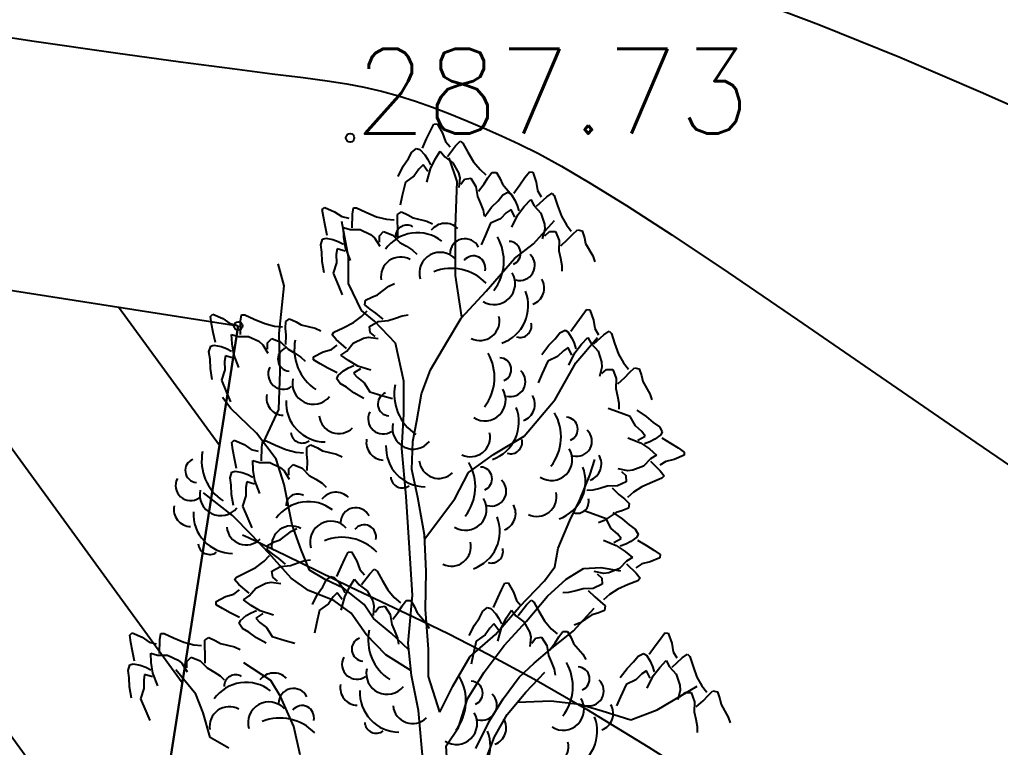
# Model space of a CAD drawing. Extents: x 524954 to 526204, y 9523489 to 9524010.
# Drawn here: x 525848.28 to 525859.84, y 9523761.67 to 9523770.25 of the extents above; entities that cross this region are included whole.
import ezdxf

# ---------------------------------------------------------------- set-up
doc = ezdxf.new("R2010")
doc.units = 0
doc.header["$PDMODE"] = 33
doc.header["$PDSIZE"] = 0.1
doc.linetypes.add('ACAD_ISO12W100', pattern=[21, 12, -3, 0, -3, 0, -3])
for name, color, linetype in [('Arbre', 34, 'ACAD_ISO12W100'), ('Bati', 6, 'Continuous'), ('Bati_H', 1, 'Continuous'), ('Cloture', 7, 'Continuous'), ('CN_01_00', 3, 'Continuous'), ('CN_02_00', 4, 'Continuous'), ('TopoAlt', 3, 'Continuous'), ('TOPOJIS', 7, 'Continuous')]:
    doc.layers.add(name, color=color, linetype=linetype)
doc.styles.add('Simplex 1.0', font='Simplex.shx', dxfattribs={"width": 0.99, "height": 1})

# ---------------------------------------------------------------- blocks, each defined once
blk = doc.blocks.new('TCPOINT M')
at = {"color": 0}
blk.add_point((0, 0), dxfattribs=at)
at = {"layer": 'TopoAlt', "style": 'Simplex 1.0', "width": 0.99}
blk.add_attdef('ALT', (0.15, 0.15), '', height=1, dxfattribs=at)
blk = doc.blocks.new('v088')
at = {"linetype": 'Continuous'}
for p, q in [((-0.024, 12.318), (0.016, 12.396)), ((0.016, 12.396), (0.055, 12.4)), ((0.055, 12.4), (0.118, 12.291)), ((-0.069, 12.224), (-0.024, 12.318)), ((0.118, 12.291), (0.152, 12.195)), ((-0.118, 12.113), (-0.069, 12.224)), ((0.152, 12.195), (0.207, 12.131)), ((0.175, 12.015), (0.272, 12.144)), ((0.272, 12.144), (0.324, 12.197)), ((0.324, 12.197), (0.356, 12.175)), ((0.356, 12.175), (0.415, 12.069)), ((-0.283, 11.991), (-0.243, 12.069)), ((-0.243, 12.069), (-0.188, 12.111)), ((-0.188, 12.111), (-0.15, 12.099)), ((-0.15, 12.099), (-0.092, 12.035)), ((-0.092, 12.035), (-0.054, 11.98)), ((0.032, 11.984), (0.092, 12.078)), ((0.092, 12.078), (0.144, 12.013)), ((0.415, 12.069), (0.484, 11.953)), ((-0.344, 11.901), (-0.283, 11.991)), ((-0.112, 11.918), (-0.162, 11.869)), ((-0.054, 11.839), (-0.112, 11.918)), ((-0.054, 11.98), (-0.022, 11.919)), ((-0.025, 11.872), (0.032, 11.984)), ((0.144, 12.013), (0.24, 11.942)), ((0.29, 11.722), (0.197, 12)), ((0.24, 11.942), (0.305, 11.825)), ((0.484, 11.953), (0.56, 11.862)), ((-0.403, 11.78), (-0.344, 11.901)), ((-0.217, 11.788), (-0.32, 11.714)), ((-0.162, 11.869), (-0.217, 11.788)), ((-0.066, 11.715), (-0.025, 11.872)), ((0.305, 11.825), (0.32, 11.765)), ((0.56, 11.862), (0.63, 11.801)), ((0.653, 11.766), (0.699, 11.829)), ((0.699, 11.829), (0.754, 11.828)), ((0.754, 11.828), (0.796, 11.754)), ((1.089, 11.768), (1.142, 11.837)), ((1.142, 11.837), (1.181, 11.833)), ((1.181, 11.833), (1.223, 11.714)), ((-0.32, 11.714), (-0.357, 11.558)), ((0.27, 11.193), (0.29, 11.722)), ((0.32, 11.765), (0.311, 11.65)), ((0.334, 11.69), (0.378, 11.749)), ((0.378, 11.749), (0.45, 11.762)), ((0.45, 11.762), (0.511, 11.664)), ((0.542, 11.608), (0.608, 11.694)), ((0.608, 11.694), (0.653, 11.766)), ((0.796, 11.754), (0.824, 11.689)), ((0.824, 11.689), (0.934, 11.561)), ((0.958, 11.583), (1.027, 11.683)), ((1.027, 11.683), (1.089, 11.768)), ((1.223, 11.714), (1.239, 11.614)), ((-0.357, 11.558), (-0.382, 11.444)), ((0.511, 11.664), (0.53, 11.547)), ((0.773, 11.494), (0.827, 11.564)), ((0.827, 11.564), (0.889, 11.595)), ((0.889, 11.595), (0.923, 11.575)), ((0.923, 11.575), (0.969, 11.502)), ((0.934, 11.561), (0.97, 11.497)), ((1.239, 11.614), (1.281, 11.541)), ((1.346, 11.541), (1.408, 11.583)), ((1.408, 11.583), (1.435, 11.556)), ((0.53, 11.547), (0.565, 11.463)), ((0.565, 11.463), (0.596, 11.383)), ((0.696, 11.418), (0.773, 11.494)), ((0.969, 11.502), (0.996, 11.441)), ((1.081, 11.429), (1.158, 11.51)), ((1.158, 11.51), (1.196, 11.437)), ((1.227, 11.433), (1.346, 11.541)), ((1.435, 11.556), (1.473, 11.441)), ((-1.299, 11.392), (-1.27, 11.417)), ((-1.285, 11.305), (-1.299, 11.392)), ((-1.27, 11.417), (-1.154, 11.366)), ((-1.154, 11.366), (-1.07, 11.309)), ((-0.947, 11.176), (-0.943, 11.337)), ((-0.943, 11.337), (-0.932, 11.411)), ((-0.932, 11.411), (-0.894, 11.412)), ((-0.894, 11.412), (-0.784, 11.361)), ((-0.784, 11.361), (-0.66, 11.307)), ((-0.413, 11.333), (-0.367, 11.365)), ((-0.413, 11.254), (-0.413, 11.333)), ((-0.367, 11.365), (-0.29, 11.329)), ((-0.29, 11.329), (-0.229, 11.292)), ((0.596, 11.383), (0.609, 11.315)), ((0.615, 11.31), (0.696, 11.418)), ((0.869, 11.352), (0.8, 11.283)), ((0.927, 11.391), (0.869, 11.352)), ((0.969, 11.302), (0.927, 11.391)), ((0.935, 11.183), (1.004, 11.329)), ((0.996, 11.441), (1.016, 11.375)), ((1.004, 11.329), (1.081, 11.429)), ((1.196, 11.437), (1.277, 11.348)), ((1.277, 11.348), (1.319, 11.221)), ((1.473, 11.441), (1.519, 11.314)), ((-1.266, 11.203), (-1.285, 11.305)), ((-1.07, 11.309), (-0.988, 11.29)), ((-0.991, 10.831), (-1.069, 11.252)), ((-0.66, 11.307), (-0.544, 11.278)), ((-0.544, 11.278), (-0.452, 11.27)), ((-0.408, 11.17), (-0.413, 11.254)), ((-0.229, 11.292), (-0.065, 11.254)), ((-0.065, 11.254), (0.001, 11.223)), ((0.685, 11.229), (0.619, 11.083)), ((0.8, 11.283), (0.685, 11.229)), ((1.188, 10.988), (1.437, 11.261)), ((1.319, 11.221), (1.323, 11.16)), ((1.519, 11.314), (1.577, 11.21)), ((-1.241, 11.084), (-1.266, 11.203)), ((-1.05, 11.179), (-0.971, 11.157)), ((-1.044, 11.067), (-1.05, 11.179)), ((-0.971, 11.157), (-0.851, 11.155)), ((-0.851, 11.155), (-0.73, 11.098)), ((-0.73, 11.098), (-0.682, 11.059)), ((-0.626, 11.08), (-0.576, 11.133)), ((-0.576, 11.133), (-0.468, 11.09)), ((-0.41, 11.061), (-0.408, 11.17)), ((0.269, 10.614), (0.27, 11.193)), ((1.323, 11.16), (1.292, 11.048)), ((1.323, 11.083), (1.377, 11.133)), ((1.377, 11.133), (1.45, 11.133)), ((1.45, 11.133), (1.492, 11.025)), ((1.577, 11.21), (1.635, 11.137)), ((1.592, 11.037), (1.65, 11.098)), ((1.65, 11.098), (1.708, 11.152)), ((1.708, 11.152), (1.762, 11.141)), ((1.762, 11.141), (1.789, 11.06)), ((-1.317, 10.975), (-1.297, 11.041)), ((-1.297, 11.041), (-1.259, 11.053)), ((-1.259, 11.053), (-1.174, 11.037)), ((-1.174, 11.037), (-1.111, 11.014)), ((-1.111, 11.014), (-1.05, 10.983)), ((-1.024, 10.943), (-1.044, 11.067)), ((-0.682, 11.059), (-0.622, 10.96)), ((-0.626, 11.006), (-0.626, 11.08)), ((-0.468, 11.09), (-0.384, 11.005)), ((-0.384, 11.005), (-0.307, 10.958)), ((0.619, 11.083), (0.573, 10.975)), ((0.968, 10.816), (1.188, 10.988)), ((1.492, 11.025), (1.489, 10.906)), ((1.512, 10.964), (1.592, 11.037)), ((1.789, 11.06), (1.804, 10.991)), ((1.804, 10.991), (1.889, 10.844)), ((-1.303, 10.889), (-1.317, 10.975)), ((-1.3, 10.78), (-1.303, 10.889)), ((-1.122, 10.929), (-1.134, 10.861)), ((-1.029, 10.899), (-1.122, 10.929)), ((-0.966, 10.792), (-1.024, 10.943)), ((-0.307, 10.958), (-0.234, 10.911)), ((-0.234, 10.911), (-0.184, 10.864)), ((1.489, 10.906), (1.508, 10.818)), ((-1.749, 10.491), (-1.817, 10.751)), ((-1.277, 10.647), (-1.3, 10.78)), ((-1.131, 10.763), (-1.171, 10.642)), ((-1.134, 10.861), (-1.131, 10.763)), ((-0.991, 10.52), (-0.991, 10.831)), ((0.634, 10.429), (0.968, 10.816)), ((1.508, 10.818), (1.523, 10.733)), ((1.889, 10.844), (1.912, 10.775)), ((-1.171, 10.642), (-1.109, 10.494)), ((1.523, 10.733), (1.523, 10.664)), ((-0.835, 10.2), (-0.991, 10.52)), ((-0.514, 10.488), (-0.448, 10.519)), ((0.345, 10.122), (0.269, 10.614)), ((-1.806, 9.931), (-1.749, 10.491)), ((-1.109, 10.494), (-1.063, 10.387)), ((-0.648, 10.385), (-0.514, 10.488)), ((0.336, 10.112), (0.634, 10.429)), ((-0.796, 10.268), (-0.791, 10.323)), ((-0.791, 10.323), (-0.715, 10.36)), ((-0.715, 10.36), (-0.648, 10.385)), ((-0.836, 10.131), (-0.771, 10.198)), ((-0.683, 10.078), (-0.835, 10.2)), ((-0.735, 10.218), (-0.796, 10.268)), ((-0.666, 10.169), (-0.735, 10.218)), ((1.762, 10.142), (1.816, 10.212)), ((1.816, 10.212), (1.854, 10.208)), ((1.854, 10.208), (1.896, 10.089)), ((-2.616, 10.132), (-2.587, 10.158)), ((-2.603, 10.046), (-2.616, 10.132)), ((-2.587, 10.158), (-2.471, 10.107)), ((-2.471, 10.107), (-2.388, 10.049)), ((-2.264, 9.917), (-2.261, 10.077)), ((-2.261, 10.077), (-2.249, 10.151)), ((-2.249, 10.151), (-2.211, 10.152)), ((-2.211, 10.152), (-2.101, 10.101)), ((-2.101, 10.101), (-1.977, 10.047)), ((-1.731, 9.995), (-1.73, 10.074)), ((-1.73, 10.074), (-1.685, 10.105)), ((-1.685, 10.105), (-1.608, 10.069)), ((-1.608, 10.069), (-1.547, 10.033)), ((-1.051, 9.998), (-0.931, 10.06)), ((-0.931, 10.06), (-0.836, 10.131)), ((-0.743, 10.015), (-0.642, 10.071)), ((-0.435, 9.816), (-0.683, 10.078)), ((-0.583, 10.098), (-0.666, 10.169)), ((-0.642, 10.071), (-0.523, 10.083)), ((-0.523, 10.083), (-0.438, 10.113)), ((-0.438, 10.113), (-0.356, 10.14)), ((-0.356, 10.14), (-0.287, 10.149)), ((0.168, 9.829), (0.336, 10.112)), ((1.631, 9.958), (1.7, 10.058)), ((1.7, 10.058), (1.762, 10.142)), ((1.896, 10.089), (1.912, 9.989)), ((-2.583, 9.943), (-2.603, 10.046)), ((-2.558, 9.824), (-2.583, 9.943)), ((-2.388, 10.049), (-2.306, 10.03)), ((-1.977, 10.047), (-1.862, 10.018)), ((-1.862, 10.018), (-1.769, 10.01)), ((-1.725, 9.911), (-1.731, 9.995)), ((-1.547, 10.033), (-1.382, 9.994)), ((-1.382, 9.994), (-1.316, 9.963)), ((-1.184, 9.915), (-1.161, 9.945)), ((-1.161, 9.945), (-1.051, 9.998)), ((-0.734, 9.943), (-0.743, 10.015)), ((-0.677, 9.896), (-0.734, 9.943)), ((1.5, 9.939), (1.562, 9.969)), ((1.562, 9.969), (1.596, 9.95)), ((1.596, 9.95), (1.643, 9.877)), ((1.912, 9.989), (1.954, 9.915)), ((2.019, 9.915), (2.081, 9.958)), ((2.081, 9.958), (2.108, 9.931)), ((-2.368, 9.919), (-2.288, 9.897)), ((-2.362, 9.808), (-2.368, 9.919)), ((-2.288, 9.897), (-2.168, 9.895)), ((-2.168, 9.895), (-2.047, 9.839)), ((-2.047, 9.839), (-2, 9.799)), ((-1.943, 9.82), (-1.893, 9.873)), ((-1.893, 9.873), (-1.786, 9.83)), ((-1.797, 9.483), (-1.806, 9.931)), ((-1.786, 9.83), (-1.702, 9.745)), ((-1.728, 9.802), (-1.725, 9.911)), ((-1.134, 9.859), (-1.184, 9.915)), ((-1.012, 9.755), (-1.134, 9.859)), ((-0.934, 9.816), (-0.814, 9.874)), ((-0.814, 9.874), (-0.753, 9.886)), ((-0.753, 9.886), (-0.639, 9.87)), ((-0.025, 9.501), (0.168, 9.829)), ((1.369, 9.792), (1.446, 9.869)), ((1.446, 9.869), (1.5, 9.939)), ((1.643, 9.877), (1.669, 9.815)), ((1.69, 9.587), (1.945, 9.885)), ((1.754, 9.804), (1.831, 9.885)), ((1.831, 9.885), (1.869, 9.812)), ((1.9, 9.808), (2.019, 9.915)), ((2.108, 9.931), (2.146, 9.815)), ((-2.634, 9.715), (-2.614, 9.781)), ((-2.621, 9.629), (-2.634, 9.715)), ((-2.614, 9.781), (-2.576, 9.793)), ((-2.576, 9.793), (-2.492, 9.777)), ((-2.492, 9.777), (-2.428, 9.754)), ((-2.428, 9.754), (-2.368, 9.723)), ((-2.342, 9.683), (-2.362, 9.808)), ((-2, 9.799), (-1.94, 9.7)), ((-1.944, 9.746), (-1.943, 9.82)), ((-1.702, 9.745), (-1.624, 9.699)), ((-1.402, 9.657), (-1.289, 9.715)), ((-1.289, 9.715), (-1.192, 9.743)), ((-1.192, 9.743), (-1.125, 9.794)), ((-1.079, 9.676), (-1.011, 9.724)), ((-1.011, 9.724), (-0.934, 9.816)), ((-0.339, 9.37), (-0.435, 9.816)), ((1.289, 9.685), (1.369, 9.792)), ((1.542, 9.727), (1.473, 9.658)), ((1.6, 9.765), (1.542, 9.727)), ((1.643, 9.677), (1.6, 9.765)), ((1.669, 9.815), (1.689, 9.75)), ((1.677, 9.704), (1.754, 9.804)), ((1.869, 9.812), (1.95, 9.723)), ((1.95, 9.723), (1.993, 9.596)), ((2.146, 9.815), (2.193, 9.689)), ((-2.617, 9.52), (-2.621, 9.629)), ((-2.439, 9.669), (-2.451, 9.601)), ((-2.451, 9.601), (-2.448, 9.503)), ((-2.346, 9.639), (-2.439, 9.669)), ((-2.283, 9.532), (-2.342, 9.683)), ((-1.624, 9.699), (-1.552, 9.652)), ((-1.552, 9.652), (-1.502, 9.604)), ((-1.401, 9.619), (-1.402, 9.657)), ((-1.325, 9.574), (-1.401, 9.619)), ((-0.989, 9.611), (-1.079, 9.676)), ((-0.88, 9.547), (-0.989, 9.611)), ((1.358, 9.604), (1.292, 9.458)), ((1.473, 9.658), (1.358, 9.604)), ((1.608, 9.558), (1.677, 9.704)), ((1.993, 9.596), (1.996, 9.535)), ((2.193, 9.689), (2.25, 9.585)), ((-2.595, 9.387), (-2.617, 9.52)), ((-2.448, 9.503), (-2.488, 9.382)), ((-1.812, 9.035), (-1.797, 9.483)), ((-1.233, 9.524), (-1.325, 9.574)), ((-1.125, 9.469), (-1.233, 9.524)), ((-1.113, 9.435), (-1.047, 9.49)), ((-1.047, 9.49), (-0.989, 9.525)), ((-0.989, 9.525), (-0.927, 9.553)), ((-0.848, 9.516), (-0.931, 9.463)), ((-0.726, 9.498), (-0.88, 9.547)), ((-0.131, 9.219), (-0.025, 9.501)), ((1.444, 9.153), (1.69, 9.587)), ((1.996, 9.535), (1.966, 9.423)), ((1.996, 9.458), (2.05, 9.508)), ((2.05, 9.508), (2.123, 9.508)), ((2.123, 9.508), (2.166, 9.4)), ((2.25, 9.585), (2.308, 9.512)), ((2.323, 9.473), (2.381, 9.527)), ((2.381, 9.527), (2.435, 9.515)), ((2.435, 9.515), (2.462, 9.435)), ((-2.488, 9.382), (-2.427, 9.234)), ((-1.128, 9.398), (-1.113, 9.435)), ((-1.089, 9.341), (-1.128, 9.398)), ((-0.931, 9.463), (-0.885, 9.411)), ((-0.885, 9.411), (-0.807, 9.351)), ((-0.337, 8.979), (-0.339, 9.37)), ((1.292, 9.458), (1.246, 9.35)), ((2.166, 9.4), (2.162, 9.281)), ((2.185, 9.338), (2.266, 9.412)), ((2.266, 9.412), (2.323, 9.473)), ((2.462, 9.435), (2.477, 9.365)), ((2.477, 9.365), (2.562, 9.219)), ((-1.014, 9.297), (-1.089, 9.341)), ((-0.927, 9.231), (-1.014, 9.297)), ((-0.807, 9.351), (-0.739, 9.244)), ((2.162, 9.281), (2.181, 9.192)), ((-2.378, 9.048), (-2.474, 9.177)), ((-2.427, 9.234), (-2.38, 9.127)), ((-0.81, 9.165), (-0.927, 9.231)), ((-0.739, 9.244), (-0.586, 9.198)), ((-0.586, 9.198), (-0.473, 9.166)), ((-0.186, 8.901), (-0.131, 9.219)), ((1.08, 8.722), (1.444, 9.153)), ((2.181, 9.192), (2.196, 9.108)), ((2.562, 9.219), (2.585, 9.15)), ((-2.074, 8.756), (-2.378, 9.048)), ((-1.992, 8.647), (-1.812, 9.035)), ((2.18, 9.009), (2.07, 9.048)), ((2.196, 9.108), (2.196, 9.038)), ((2.406, 9.027), (2.519, 8.953)), ((-0.36, 8.574), (-0.337, 8.979)), ((-0.231, 8.658), (-0.186, 8.901)), ((2.33, 8.953), (2.18, 9.009)), ((2.391, 8.841), (2.33, 8.953)), ((2.519, 8.953), (2.601, 8.881)), ((2.465, 8.776), (2.391, 8.841)), ((2.601, 8.881), (2.673, 8.832)), ((2.673, 8.832), (2.708, 8.773)), ((-2.366, 8.647), (-2.337, 8.672)), ((-2.337, 8.672), (-2.221, 8.621)), ((-1.843, 8.45), (-2.074, 8.756)), ((0.718, 8.503), (1.08, 8.722)), ((2.3, 8.701), (2.45, 8.641)), ((2.421, 8.673), (2.507, 8.721)), ((2.507, 8.721), (2.465, 8.776)), ((2.621, 8.686), (2.561, 8.655)), ((2.691, 8.737), (2.621, 8.686)), ((2.708, 8.773), (2.691, 8.737)), ((2.701, 8.703), (2.805, 8.64)), ((-2.353, 8.56), (-2.366, 8.647)), ((-2.333, 8.457), (-2.353, 8.56)), ((-2.221, 8.621), (-2.138, 8.563)), ((-2.138, 8.563), (-2.056, 8.544)), ((-2.014, 8.431), (-2.011, 8.592)), ((-2.011, 8.592), (-1.999, 8.665)), ((-1.999, 8.665), (-1.961, 8.666)), ((-1.961, 8.666), (-1.851, 8.615)), ((-1.851, 8.615), (-1.727, 8.562)), ((-1.727, 8.562), (-1.612, 8.532)), ((-1.481, 8.509), (-1.48, 8.588)), ((-1.48, 8.588), (-1.435, 8.619)), ((-1.435, 8.619), (-1.357, 8.583)), ((-1.357, 8.583), (-1.297, 8.547)), ((-0.311, 8.009), (-0.36, 8.574)), ((-0.243, 8.328), (-0.231, 8.658)), ((2.45, 8.641), (2.555, 8.57)), ((2.561, 8.655), (2.497, 8.632)), ((2.555, 8.57), (2.64, 8.498)), ((2.805, 8.64), (2.893, 8.584)), ((2.893, 8.584), (2.966, 8.534)), ((-2.308, 8.338), (-2.333, 8.457)), ((-1.75, 8.153), (-1.843, 8.45)), ((-1.612, 8.532), (-1.519, 8.524)), ((-1.475, 8.425), (-1.481, 8.509)), ((-1.297, 8.547), (-1.132, 8.508)), ((-1.132, 8.508), (-1.066, 8.477)), ((0.424, 8.292), (0.718, 8.503)), ((1.855, 8.26), (1.913, 8.447)), ((2.57, 8.455), (2.487, 8.369)), ((2.64, 8.498), (2.57, 8.455)), ((2.848, 8.446), (2.749, 8.424)), ((2.964, 8.496), (2.848, 8.446)), ((2.966, 8.534), (2.964, 8.496)), ((-2.118, 8.433), (-2.038, 8.411)), ((-2.112, 8.322), (-2.118, 8.433)), ((-2.092, 8.197), (-2.112, 8.322)), ((-2.038, 8.411), (-1.918, 8.409)), ((-1.918, 8.409), (-1.797, 8.353)), ((-1.797, 8.353), (-1.75, 8.313)), ((-1.694, 8.261), (-1.693, 8.334)), ((-1.693, 8.334), (-1.643, 8.387)), ((-1.643, 8.387), (-1.536, 8.344)), ((-1.536, 8.344), (-1.452, 8.259)), ((-1.478, 8.316), (-1.475, 8.425)), ((-0.174, 8), (-0.243, 8.328)), ((2.301, 8.311), (2.188, 8.335)), ((2.487, 8.369), (2.362, 8.319)), ((2.568, 8.425), (2.683, 8.312)), ((2.749, 8.424), (2.679, 8.378)), ((-2.384, 8.23), (-2.364, 8.296)), ((-2.371, 8.143), (-2.384, 8.23)), ((-2.364, 8.296), (-2.326, 8.308)), ((-2.326, 8.308), (-2.242, 8.291)), ((-2.242, 8.291), (-2.178, 8.268)), ((-2.178, 8.268), (-2.118, 8.237)), ((-1.75, 8.313), (-1.69, 8.215)), ((-1.452, 8.259), (-1.374, 8.213)), ((-1.374, 8.213), (-1.302, 8.166)), ((0.262, 7.984), (0.424, 8.292)), ((1.736, 7.971), (1.855, 8.26)), ((2.225, 8.306), (2.278, 8.256)), ((2.278, 8.256), (2.282, 8.183)), ((2.362, 8.319), (2.301, 8.311)), ((2.704, 8.225), (2.591, 8.179)), ((2.683, 8.312), (2.729, 8.254)), ((2.729, 8.254), (2.704, 8.225)), ((-2.367, 8.034), (-2.371, 8.143)), ((-2.189, 8.184), (-2.201, 8.115)), ((-2.201, 8.115), (-2.198, 8.017)), ((-2.096, 8.154), (-2.189, 8.184)), ((-2.033, 8.047), (-2.092, 8.197)), ((-1.653, 7.676), (-1.75, 8.153)), ((-1.302, 8.166), (-1.252, 8.118)), ((1.971, 8.105), (1.888, 8.085)), ((2.058, 8.13), (1.971, 8.105)), ((2.178, 8.134), (2.058, 8.13)), ((2.117, 8.111), (2.195, 8.035)), ((2.282, 8.183), (2.178, 8.134)), ((2.467, 8.125), (2.367, 8.061)), ((2.591, 8.179), (2.467, 8.125)), ((-2.358, 7.786), (-2.7, 8.052)), ((-2.345, 7.902), (-2.367, 8.034)), ((-2.198, 8.017), (-2.238, 7.897)), ((-0.274, 7.463), (-0.311, 8.009)), ((-0.096, 7.56), (-0.174, 8)), ((-0.093, 7.509), (0.262, 7.984)), ((1.888, 8.085), (1.819, 8.08)), ((2.195, 8.035), (2.261, 7.981)), ((2.261, 7.981), (2.318, 7.927)), ((2.367, 8.061), (2.298, 7.999)), ((-2.238, 7.897), (-2.177, 7.749)), ((1.617, 7.726), (1.736, 7.971)), ((2.31, 7.872), (2.231, 7.841)), ((2.318, 7.927), (2.31, 7.872)), ((-2.129, 7.554), (-2.358, 7.786)), ((-2.177, 7.749), (-2.13, 7.641)), ((1.896, 7.802), (1.786, 7.841)), ((2.046, 7.746), (1.896, 7.802)), ((2.163, 7.821), (2.022, 7.727)), ((2.107, 7.634), (2.046, 7.746)), ((2.123, 7.82), (2.235, 7.746)), ((2.231, 7.841), (2.163, 7.821)), ((2.235, 7.746), (2.317, 7.675)), ((-1.663, 7.603), (-1.598, 7.634)), ((-1.547, 7.38), (-1.653, 7.676)), ((1.481, 7.4), (1.617, 7.726)), ((2.022, 7.727), (1.955, 7.7)), ((2.181, 7.57), (2.107, 7.634)), ((2.317, 7.675), (2.389, 7.625)), ((-1.932, 7.347), (-2.129, 7.554)), ((-1.797, 7.5), (-1.663, 7.603)), ((-0.075, 7.131), (-0.096, 7.56)), ((2.137, 7.467), (2.223, 7.514)), ((2.223, 7.514), (2.181, 7.57)), ((2.407, 7.53), (2.337, 7.479)), ((2.389, 7.625), (2.424, 7.566)), ((2.424, 7.566), (2.407, 7.53)), ((-1.945, 7.383), (-1.94, 7.438)), ((-1.94, 7.438), (-1.864, 7.475)), ((-1.864, 7.475), (-1.797, 7.5)), ((-0.237, 6.848), (-0.274, 7.463)), ((1.442, 7.181), (1.481, 7.4)), ((2.016, 7.494), (2.166, 7.434)), ((2.166, 7.434), (2.271, 7.363)), ((2.277, 7.448), (2.213, 7.425)), ((2.337, 7.479), (2.277, 7.448)), ((2.417, 7.496), (2.521, 7.433)), ((2.521, 7.433), (2.609, 7.377)), ((-1.985, 7.246), (-1.92, 7.313)), ((-1.884, 7.333), (-1.945, 7.383)), ((-1.665, 7.048), (-1.932, 7.347)), ((-1.815, 7.284), (-1.884, 7.333)), ((-1.732, 7.213), (-1.815, 7.284)), ((-1.449, 7.14), (-1.547, 7.38)), ((-1.034, 7.275), (-0.994, 7.353)), ((-0.994, 7.353), (-0.955, 7.356)), ((-0.955, 7.356), (-0.891, 7.247)), ((2.271, 7.363), (2.357, 7.292)), ((2.357, 7.292), (2.286, 7.249)), ((2.68, 7.289), (2.564, 7.239)), ((2.609, 7.377), (2.682, 7.328)), ((2.682, 7.328), (2.68, 7.289)), ((-2.2, 7.113), (-2.081, 7.175)), ((-2.081, 7.175), (-1.985, 7.246)), ((-1.892, 7.13), (-1.791, 7.186)), ((-1.791, 7.186), (-1.672, 7.198)), ((-1.672, 7.198), (-1.587, 7.228)), ((-1.587, 7.228), (-1.505, 7.255)), ((-1.505, 7.255), (-1.436, 7.264)), ((-1.128, 7.069), (-1.078, 7.18)), ((-1.078, 7.18), (-1.034, 7.275)), ((-0.891, 7.247), (-0.858, 7.151)), ((1.321, 7.017), (1.442, 7.181)), ((1.778, 7.163), (1.983, 7.174)), ((1.983, 7.174), (2.214, 7.135)), ((2.286, 7.249), (2.203, 7.162)), ((2.284, 7.218), (2.399, 7.105)), ((2.465, 7.218), (2.395, 7.171)), ((2.564, 7.239), (2.465, 7.218)), ((-2.333, 7.03), (-2.31, 7.06)), ((-2.31, 7.06), (-2.2, 7.113)), ((-1.883, 7.058), (-1.892, 7.13)), ((-1.826, 7.011), (-1.883, 7.058)), ((-1.266, 7.031), (-1.449, 7.14)), ((-1.253, 7.025), (-1.198, 7.067)), ((-1.198, 7.067), (-1.16, 7.055)), ((-1.16, 7.055), (-1.101, 6.992)), ((-0.858, 7.151), (-0.802, 7.088)), ((-0.835, 6.972), (-0.738, 7.1)), ((-0.738, 7.1), (-0.686, 7.153)), ((-0.686, 7.153), (-0.654, 7.131)), ((-0.654, 7.131), (-0.595, 7.025)), ((-0.084, 6.677), (-0.075, 7.131)), ((1.575, 7.035), (1.778, 7.163)), ((2.018, 7.104), (1.904, 7.128)), ((1.941, 7.1), (1.994, 7.049)), ((2.079, 7.112), (2.018, 7.104)), ((2.203, 7.162), (2.079, 7.112)), ((2.399, 7.105), (2.445, 7.047)), ((-2.283, 6.974), (-2.333, 7.03)), ((-2.161, 6.87), (-2.283, 6.974)), ((-2.083, 6.931), (-1.963, 6.989)), ((-1.963, 6.989), (-1.902, 7.001)), ((-1.902, 7.001), (-1.788, 6.985)), ((-1.463, 6.903), (-1.665, 7.048)), ((-1.354, 6.857), (-1.293, 6.947)), ((-1.293, 6.947), (-1.253, 7.025)), ((-1.047, 6.93), (-1.266, 7.031)), ((-1.101, 6.992), (-1.063, 6.936)), ((-1.063, 6.936), (-1.032, 6.875)), ((-1.035, 6.828), (-0.978, 6.941)), ((-0.978, 6.941), (-0.918, 7.034)), ((-0.918, 7.034), (-0.866, 6.97)), ((-0.866, 6.97), (-0.77, 6.898)), ((-0.595, 7.025), (-0.526, 6.909)), ((0.813, 6.909), (0.853, 6.987)), ((0.853, 6.987), (0.891, 6.991)), ((0.891, 6.991), (0.955, 6.881)), ((1.023, 6.706), (1.321, 7.017)), ((1.356, 6.837), (1.575, 7.035)), ((1.999, 6.976), (1.894, 6.927)), ((1.994, 7.049), (1.999, 6.976)), ((2.307, 6.972), (2.184, 6.918)), ((2.42, 7.018), (2.307, 6.972)), ((2.445, 7.047), (2.42, 7.018)), ((-2.551, 6.772), (-2.439, 6.83)), ((-2.439, 6.83), (-2.342, 6.858)), ((-2.342, 6.858), (-2.275, 6.909)), ((-2.228, 6.791), (-2.161, 6.839)), ((-2.161, 6.839), (-2.083, 6.931)), ((-1.162, 6.785), (-1.463, 6.903)), ((-1.413, 6.737), (-1.354, 6.857)), ((-1.172, 6.826), (-1.227, 6.745)), ((-1.122, 6.874), (-1.172, 6.826)), ((-1.064, 6.795), (-1.122, 6.874)), ((-1.076, 6.671), (-1.035, 6.828)), ((-0.806, 6.736), (-1.047, 6.93)), ((-0.77, 6.898), (-0.705, 6.781)), ((-0.526, 6.909), (-0.45, 6.818)), ((-0.287, 6.281), (-0.237, 6.848)), ((0.768, 6.815), (0.813, 6.909)), ((0.955, 6.881), (0.989, 6.786)), ((1.107, 6.54), (1.356, 6.837)), ((1.604, 6.878), (1.535, 6.874)), ((1.688, 6.899), (1.604, 6.878)), ((1.775, 6.923), (1.688, 6.899)), ((1.894, 6.927), (1.775, 6.923)), ((1.834, 6.904), (1.912, 6.828)), ((1.912, 6.828), (1.977, 6.774)), ((2.084, 6.854), (2.014, 6.792)), ((2.184, 6.918), (2.084, 6.854)), ((-2.55, 6.734), (-2.551, 6.772)), ((-2.475, 6.689), (-2.55, 6.734)), ((-2.138, 6.726), (-2.228, 6.791)), ((-2.029, 6.662), (-2.138, 6.726)), ((-1.227, 6.745), (-1.33, 6.67)), ((-0.96, 6.634), (-1.162, 6.785)), ((-0.697, 6.571), (-0.806, 6.736)), ((-0.705, 6.781), (-0.69, 6.721)), ((-0.69, 6.721), (-0.699, 6.606)), ((-0.675, 6.646), (-0.632, 6.705)), ((-0.632, 6.705), (-0.56, 6.719)), ((-0.56, 6.719), (-0.498, 6.621)), ((-0.45, 6.818), (-0.379, 6.757)), ((-0.402, 6.651), (-0.357, 6.722)), ((-0.357, 6.722), (-0.31, 6.785)), ((-0.31, 6.785), (-0.255, 6.784)), ((-0.255, 6.784), (-0.214, 6.71)), ((-0.214, 6.71), (-0.186, 6.645)), ((0.719, 6.703), (0.768, 6.815)), ((0.743, 6.383), (1.023, 6.706)), ((0.989, 6.786), (1.044, 6.722)), ((1.011, 6.606), (1.108, 6.734)), ((1.108, 6.734), (1.161, 6.787)), ((1.161, 6.787), (1.192, 6.766)), ((1.192, 6.766), (1.252, 6.66)), ((1.977, 6.774), (2.034, 6.72)), ((2.034, 6.72), (2.026, 6.666)), ((-2.383, 6.639), (-2.475, 6.689)), ((-2.274, 6.584), (-2.383, 6.639)), ((-2.262, 6.55), (-2.196, 6.606)), ((-2.196, 6.606), (-2.138, 6.64)), ((-2.138, 6.64), (-2.076, 6.668)), ((-1.998, 6.632), (-2.08, 6.578)), ((-1.875, 6.613), (-2.029, 6.662)), ((-1.33, 6.67), (-1.367, 6.514)), ((-0.78, 6.382), (-0.96, 6.634)), ((-0.498, 6.621), (-0.48, 6.503)), ((-0.468, 6.564), (-0.402, 6.651)), ((-0.186, 6.645), (-0.075, 6.517)), ((-0.049, 6.211), (-0.084, 6.677)), ((0.554, 6.582), (0.594, 6.66)), ((0.594, 6.66), (0.649, 6.702)), ((0.649, 6.702), (0.686, 6.689)), ((0.686, 6.689), (0.745, 6.626)), ((0.745, 6.626), (0.783, 6.571)), ((0.868, 6.575), (0.929, 6.669)), ((0.929, 6.669), (0.98, 6.604)), ((0.98, 6.604), (1.076, 6.532)), ((1.252, 6.66), (1.321, 6.544)), ((1.663, 6.427), (1.906, 6.693)), ((1.879, 6.614), (1.738, 6.52)), ((1.947, 6.634), (1.879, 6.614)), ((2.026, 6.666), (1.947, 6.634)), ((-2.277, 6.513), (-2.262, 6.55)), ((-2.238, 6.456), (-2.277, 6.513)), ((-2.08, 6.578), (-2.034, 6.526)), ((-2.034, 6.526), (-1.957, 6.466)), ((-1.367, 6.514), (-1.392, 6.4)), ((-0.488, 6.401), (-0.697, 6.571)), ((-0.48, 6.503), (-0.444, 6.419)), ((-0.075, 6.517), (-0.04, 6.453)), ((0.433, 6.371), (0.493, 6.492)), ((0.493, 6.492), (0.554, 6.582)), ((0.724, 6.509), (0.675, 6.46)), ((0.782, 6.43), (0.724, 6.509)), ((0.783, 6.571), (0.814, 6.51)), ((0.811, 6.463), (0.868, 6.575)), ((0.846, 6.255), (1.107, 6.54)), ((1.076, 6.532), (1.141, 6.416)), ((1.321, 6.544), (1.397, 6.452)), ((1.738, 6.52), (1.671, 6.493)), ((-3.568, 6.377), (-3.539, 6.402)), ((-3.555, 6.29), (-3.568, 6.377)), ((-3.539, 6.402), (-3.423, 6.351)), ((-3.213, 6.322), (-3.201, 6.396)), ((-3.201, 6.396), (-3.163, 6.397)), ((-3.163, 6.397), (-3.053, 6.346)), ((-2.163, 6.412), (-2.238, 6.456)), ((-2.076, 6.346), (-2.163, 6.412)), ((-1.957, 6.466), (-1.888, 6.359)), ((-1.888, 6.359), (-1.735, 6.313)), ((-0.551, 6.145), (-0.78, 6.382)), ((-0.279, 6.204), (-0.488, 6.401)), ((-0.444, 6.419), (-0.414, 6.339)), ((0.438, 6.122), (0.743, 6.383)), ((0.62, 6.379), (0.516, 6.305)), ((0.675, 6.46), (0.62, 6.379)), ((0.771, 6.306), (0.811, 6.463)), ((1.141, 6.416), (1.157, 6.356)), ((1.381, 6.204), (1.663, 6.427)), ((1.397, 6.452), (1.467, 6.391)), ((1.444, 6.285), (1.489, 6.356)), ((1.489, 6.356), (1.536, 6.42)), ((1.536, 6.42), (1.591, 6.419)), ((1.591, 6.419), (1.633, 6.344)), ((2.685, 6.334), (2.739, 6.404)), ((2.739, 6.404), (2.777, 6.4)), ((2.777, 6.4), (2.82, 6.28)), ((-3.535, 6.188), (-3.555, 6.29)), ((-3.423, 6.351), (-3.34, 6.294)), ((-3.34, 6.294), (-3.258, 6.275)), ((-3.216, 6.161), (-3.213, 6.322)), ((-3.053, 6.346), (-2.929, 6.292)), ((-2.929, 6.292), (-2.814, 6.263)), ((-2.814, 6.263), (-2.721, 6.255)), ((-2.683, 6.24), (-2.682, 6.318)), ((-2.682, 6.318), (-2.637, 6.35)), ((-2.637, 6.35), (-2.56, 6.314)), ((-2.56, 6.314), (-2.499, 6.278)), ((-2.499, 6.278), (-2.334, 6.239)), ((-1.959, 6.28), (-2.076, 6.346)), ((-1.735, 6.313), (-1.622, 6.281)), ((-0.414, 6.339), (-0.401, 6.271)), ((-0.248, 5.902), (-0.287, 6.281)), ((0.516, 6.305), (0.479, 6.149)), ((0.61, 5.939), (0.846, 6.255)), ((1.157, 6.356), (1.147, 6.241)), ((1.171, 6.28), (1.215, 6.339)), ((1.215, 6.339), (1.286, 6.353)), ((1.286, 6.353), (1.348, 6.255)), ((1.348, 6.255), (1.367, 6.137)), ((1.378, 6.198), (1.444, 6.285)), ((1.633, 6.344), (1.661, 6.279)), ((1.661, 6.279), (1.771, 6.151)), ((2.554, 6.15), (2.623, 6.25)), ((2.623, 6.25), (2.685, 6.334)), ((2.82, 6.28), (2.835, 6.18)), ((-3.51, 6.069), (-3.535, 6.188)), ((-3.32, 6.164), (-3.24, 6.142)), ((-3.314, 6.053), (-3.32, 6.164)), ((-3.24, 6.142), (-3.121, 6.14)), ((-3.121, 6.14), (-2.999, 6.083)), ((-2.677, 6.155), (-2.683, 6.24)), ((-2.68, 6.046), (-2.677, 6.155)), ((-2.334, 6.239), (-2.268, 6.208)), ((-0.254, 5.961), (-0.551, 6.145)), ((-0.049, 5.888), (-0.049, 6.211)), ((0.479, 6.149), (0.454, 6.035)), ((1.198, 6.044), (1.381, 6.204)), ((1.367, 6.137), (1.402, 6.054)), ((1.771, 6.151), (1.807, 6.088)), ((2.37, 6.061), (2.423, 6.13)), ((2.423, 6.13), (2.485, 6.161)), ((2.485, 6.161), (2.52, 6.142)), ((2.52, 6.142), (2.566, 6.069)), ((2.835, 6.18), (2.877, 6.107)), ((2.943, 6.107), (3.004, 6.15)), ((3.004, 6.15), (3.031, 6.123)), ((-3.586, 5.96), (-3.566, 6.026)), ((-3.566, 6.026), (-3.528, 6.038)), ((-3.528, 6.038), (-3.444, 6.022)), ((-3.444, 6.022), (-3.38, 5.999)), ((-3.294, 5.928), (-3.314, 6.053)), ((-2.999, 6.083), (-2.952, 6.044)), ((-2.952, 6.044), (-2.892, 5.945)), ((-2.896, 5.991), (-2.895, 6.065)), ((-2.895, 6.065), (-2.845, 6.118)), ((-2.845, 6.118), (-2.738, 6.075)), ((-2.738, 6.075), (-2.654, 5.99)), ((-1.907, 5.843), (-2.222, 6.048)), ((0.24, 5.776), (0.438, 6.122)), ((1.021, 5.879), (1.198, 6.044)), ((1.402, 6.054), (1.433, 5.974)), ((2.293, 5.984), (2.37, 6.061)), ((2.566, 6.069), (2.593, 6.007)), ((2.677, 5.996), (2.754, 6.077)), ((2.754, 6.077), (2.793, 6.004)), ((2.823, 6), (2.943, 6.107)), ((3.031, 6.123), (3.07, 6.007)), ((-3.573, 5.874), (-3.586, 5.96)), ((-3.392, 5.914), (-3.403, 5.846)), ((-3.298, 5.884), (-3.392, 5.914)), ((-3.38, 5.999), (-3.32, 5.968)), ((-3.235, 5.777), (-3.294, 5.928)), ((-2.787, 5.681), (-3.023, 5.969)), ((-2.654, 5.99), (-2.576, 5.943)), ((-2.576, 5.943), (-2.504, 5.896)), ((-2.504, 5.896), (-2.454, 5.849)), ((-0.165, 5.487), (-0.248, 5.902)), ((0.411, 5.624), (0.61, 5.939)), ((1.1, 5.706), (1.325, 5.941)), ((1.433, 5.974), (1.446, 5.906)), ((2.212, 5.877), (2.293, 5.984)), ((2.466, 5.919), (2.396, 5.85)), ((2.523, 5.957), (2.466, 5.919)), ((2.566, 5.869), (2.523, 5.957)), ((2.531, 5.75), (2.6, 5.896)), ((2.593, 6.007), (2.612, 5.942)), ((2.6, 5.896), (2.677, 5.996)), ((2.793, 6.004), (2.873, 5.915)), ((2.873, 5.915), (2.916, 5.788)), ((3.07, 6.007), (3.116, 5.88)), ((-3.57, 5.765), (-3.573, 5.874)), ((-3.403, 5.846), (-3.4, 5.748)), ((-1.791, 5.652), (-1.907, 5.843)), ((0.085, 5.468), (-0.049, 5.888)), ((0.834, 5.626), (1.021, 5.879)), ((2.281, 5.796), (2.216, 5.65)), ((2.396, 5.85), (2.281, 5.796)), ((2.916, 5.788), (2.92, 5.727)), ((3.116, 5.88), (3.173, 5.777)), ((-3.547, 5.632), (-3.57, 5.765)), ((-3.4, 5.748), (-3.44, 5.627)), ((-2.701, 5.459), (-2.787, 5.681)), ((0.085, 5.468), (0.24, 5.776)), ((0.881, 5.441), (1.1, 5.706)), ((2.646, 5.496), (3.119, 5.774)), ((2.92, 5.727), (2.889, 5.615)), ((2.92, 5.65), (2.973, 5.7)), ((2.973, 5.7), (3.047, 5.7)), ((3.047, 5.7), (3.089, 5.592)), ((3.173, 5.777), (3.231, 5.703)), ((3.189, 5.603), (3.247, 5.665)), ((3.247, 5.665), (3.304, 5.719)), ((3.304, 5.719), (3.358, 5.707)), ((3.358, 5.707), (3.385, 5.627)), ((-3.44, 5.627), (-3.379, 5.479)), ((-1.635, 5.301), (-1.791, 5.652)), ((0.306, 5.286), (0.411, 5.624)), ((0.671, 5.368), (0.834, 5.626)), ((1.001, 5.586), (1.394, 5.601)), ((1.394, 5.601), (1.731, 5.564)), ((1.731, 5.564), (2, 5.483)), ((2.216, 5.65), (2.169, 5.542)), ((3.089, 5.592), (3.085, 5.473)), ((3.108, 5.53), (3.189, 5.603)), ((3.385, 5.627), (3.4, 5.557)), ((3.4, 5.557), (3.485, 5.411)), ((-3.379, 5.479), (-3.332, 5.372)), ((-2.621, 5.169), (-2.701, 5.459)), ((-0.107, 4.829), (-0.165, 5.487)), ((0.731, 5.176), (0.881, 5.441)), ((2, 5.483), (2.338, 5.378)), ((2.338, 5.378), (2.646, 5.496)), ((3.085, 5.473), (3.104, 5.384)), ((0.51, 5.041), (0.671, 5.368)), ((3.104, 5.384), (3.12, 5.3)), ((3.485, 5.411), (3.508, 5.342)), ((-1.559, 4.967), (-1.635, 5.301)), ((0.161, 5.071), (0.306, 5.286)), ((3.12, 5.3), (3.12, 5.23)), ((-2.4, 5.043), (-2.621, 5.169)), ((0.619, 4.888), (0.731, 5.176)), ((0.172, 4.872), (0.161, 5.071))]:
    blk.add_line(p, q, dxfattribs=at)
for centre, major_axis, start_param, end_param in [((-0.3, 11.072), (0.0964, 0.0964), 0.254619, 2.377018), ((0.15, 11.024), (0.145, 0.145), 6.263619, 7.998733), ((-0.176, 10.651), (0.33, 0.33), 0.12682, 1.733702), ((0.383, 10.87), (-0.125, 0.125), 4.396235, 7.060094), ((0.275, 10.786), (0.4, 0.4), 4.836335, 6.022049), ((0.899, 10.876), (0.099, 0.099), 4.31771, 7.031286), ((0.091, 10.641), (0.174, 0.174), 6.236163, 8.918901), ((-0.376, 10.6), (0.164, 0.164), 0.282297, 2.520721), ((0.483, 10.705), (-0.099, 0.099), 3.680741, 6.394318), ((1.029, 10.733), (-0.125, 0.125), 2.081137, 4.744996), ((0.223, 10.132), (-0.4, 0.4), 4.689978, 5.875693), ((0.728, 10.517), (-0.174, 0.174), 1.793126, 4.475865), ((1.111, 10.467), (-0.145, 0.145), 2.713295, 4.448408), ((0.662, 10.258), (-0.33, 0.33), 2.69514, 4.302022), ((0.557, 10.08), (0.164, 0.164), 3.478918, 5.717341), ((1.031, 10.021), (0.0964, 0.0964), 3.62262, 5.745019), ((-1.063, 9.743), (0.4, 0.4), 2.158504, 3.344219), ((-1.682, 9.628), (-0.099, 0.099), -0.421529, 2.292047), ((0.165, 9.415), (0.4, 0.4), 4.836335, 6.022049), ((0.788, 9.505), (-0.099, 0.099), 2.746913, 5.46049), ((-1.76, 9.451), (-0.125, 0.125), 0.293965, 2.957824), ((0.918, 9.363), (0.125, 0.125), 3.651933, 6.315792), ((-1.405, 9.343), (0.174, 0.174), 2.133893, 4.816631), ((0.115, 9.214), (-0.4, 0.4), 0.587708, 1.773422), ((0.617, 9.147), (-0.174, 0.174), 1.793126, 4.475865), ((-1.753, 9.172), (-0.145, 0.145), 0.590553, 2.325666), ((-1.26, 9.119), (0.33, 0.33), 2.307735, 3.914618), ((-0.504, 9.099), (0.099, 0.099), 1.149268, 3.862844), ((1.001, 9.096), (-0.145, 0.145), 2.713295, 4.448408), ((0.552, 8.888), (-0.33, 0.33), 2.69514, 4.302022), ((-1.104, 8.984), (0.164, 0.164), 2.463212, 4.701636), ((-0.582, 8.923), (0.125, 0.125), 1.864761, 4.52862), ((0.949, 8.713), (-0.4, 0.4), 3.265538, 4.451253), ((1.572, 8.803), (0.099, 0.099), 4.31771, 7.031286), ((-0.227, 8.814), (0.174, 0.174), 2.133893, 4.816631), ((1.702, 8.661), (0.125, 0.125), 3.651933, 6.315792), ((-1.534, 8.776), (0.0964, 0.0964), 2.435534, 4.557933), ((-0.575, 8.644), (0.145, 0.145), 2.161349, 3.896462), ((0.447, 8.71), (-0.164, 0.164), 1.908121, 4.146545), ((0.921, 8.65), (0.0964, 0.0964), 3.62262, 5.745019), ((-0.082, 8.59), (0.33, 0.33), 2.307735, 3.914618), ((1.401, 8.445), (0.174, 0.174), 3.363922, 6.046661), ((-2.774, 8.316), (-0.099, 0.099), -0.421529, 2.292047), ((-2.155, 8.43), (0.4, 0.4), 2.158504, 3.344219), ((1.785, 8.394), (-0.145, 0.145), 2.713295, 4.448408), ((0.074, 8.455), (0.164, 0.164), 2.463212, 4.701636), ((-0.061, 8.127), (-0.4, 0.4), 3.265538, 4.451253), ((0.562, 8.217), (0.099, 0.099), 4.31771, 7.031286), ((1.336, 8.186), (-0.33, 0.33), 2.69514, 4.302022), ((-2.851, 8.139), (-0.125, 0.125), 0.293965, 2.957824), ((-0.356, 8.247), (0.0964, 0.0964), 2.435534, 4.557933), ((0.692, 8.074), (-0.125, 0.125), 2.081137, 4.744996), ((-2.497, 8.031), (0.174, 0.174), 2.133893, 4.816631), ((-1.589, 7.903), (0.0964, 0.0964), 0.254619, 2.377018), ((-1.138, 7.855), (-0.145, 0.145), 4.692823, 6.427936), ((0.391, 7.858), (0.174, 0.174), 3.363922, 6.046661), ((1.23, 8.008), (0.164, 0.164), 3.478918, 5.717341), ((1.705, 7.948), (-0.0964, 0.0964), 2.051824, 4.174223), ((-2.844, 7.86), (-0.145, 0.145), 0.590553, 2.325666), ((-1.464, 7.482), (0.33, 0.33), 0.12682, 1.733702), ((-0.906, 7.701), (0.125, 0.125), 5.967031, 8.63089), ((0.775, 7.808), (-0.145, 0.145), 2.713295, 4.448408), ((-2.352, 7.806), (0.33, 0.33), 2.307735, 3.914618), ((-1.198, 7.473), (-0.174, 0.174), 4.665366, 7.348105), ((0.326, 7.599), (0.33, 0.33), 4.265936, 5.872819), ((-2.195, 7.672), (0.164, 0.164), 2.463212, 4.701636), ((-1.664, 7.431), (-0.164, 0.164), -1.288499, 0.949924), ((-0.805, 7.536), (-0.099, 0.099), 3.680741, 6.394318), ((-1.066, 6.963), (-0.4, 0.4), 4.689978, 5.875693), ((-2.625, 7.463), (0.0964, 0.0964), 2.435534, 4.557933), ((0.221, 7.421), (0.164, 0.164), 3.478918, 5.717341), ((0.695, 7.362), (-0.0964, 0.0964), 2.051824, 4.174223), ((-0.193, 6.324), (-0.4, 0.4), 0.587708, 1.773422), ((-0.812, 6.21), (-0.099, 0.099), -0.421529, 2.292047), ((-0.89, 6.033), (0.125, 0.125), 1.864761, 4.52862), ((1.088, 5.771), (-0.4, 0.4), 3.265538, 4.451253), ((-2.32, 5.773), (0.0964, 0.0964), 0.254619, 2.377018), ((-1.869, 5.725), (0.145, 0.145), 6.263619, 7.998733), ((-0.535, 5.925), (0.174, 0.174), 2.133893, 4.816631), ((1.711, 5.861), (0.099, 0.099), 4.31771, 7.031286), ((-2.195, 5.352), (0.33, 0.33), 0.12682, 1.733702), ((-0.882, 5.754), (-0.145, 0.145), 0.590553, 2.325666), ((-0.172, 5.602), (0.4, 0.4), 4.836335, 6.022049), ((0.452, 5.692), (0.099, 0.099), 4.31771, 7.031286), ((1.841, 5.718), (-0.125, 0.125), 2.081137, 4.744996), ((-1.637, 5.571), (-0.125, 0.125), 4.396235, 7.060094), ((-0.39, 5.7), (0.33, 0.33), 2.307735, 3.914618), ((0.582, 5.55), (0.125, 0.125), 3.651933, 6.315792), ((-2.395, 5.301), (-0.164, 0.164), -1.288499, 0.949924), ((-1.928, 5.343), (0.174, 0.174), 6.236163, 8.918901), ((-1.536, 5.406), (0.099, 0.099), 5.251538, 7.965114), ((1.54, 5.502), (0.174, 0.174), 3.363922, 6.046661), ((1.924, 5.452), (-0.145, 0.145), 2.713295, 4.448408), ((-1.797, 4.833), (0.4, 0.4), 6.260774, 7.446489), ((-0.234, 5.566), (-0.164, 0.164), 0.892416, 3.130839), ((0.28, 5.334), (0.174, 0.174), 3.363922, 6.046661), ((-0.663, 5.357), (0.0964, 0.0964), 2.435534, 4.557933), ((0.664, 5.283), (-0.145, 0.145), 2.713295, 4.448408), ((1.475, 5.243), (0.33, 0.33), 4.265936, 5.872819), ((0.215, 5.075), (-0.33, 0.33), 2.69514, 4.302022), ((1.37, 5.065), (-0.164, 0.164), 1.908121, 4.146545)]:
    blk.add_ellipse(centre, major_axis=major_axis, ratio=1, start_param=start_param, end_param=end_param, dxfattribs=at)

msp = doc.modelspace()

# ---------------------------------------------------------------- hatches: boundary and pattern name
at = {"layer": 'Bati_H'}
h = msp.add_hatch(dxfattribs=at)
h.set_pattern_fill('_U', color=256, scale=2, angle=-53.8928, style=0, pattern_type=0)
h.set_pattern_definition([(306.107232674, (0, 0), (1.61583100173, 1.17859669685), [])])
h.paths.add_polyline_path([(525850.859, 9523766.638), (525848.452, 9523751.249), (525831.851, 9523753.957), (525834.242, 9523769.238)])

# ---------------------------------------------------------------- linework, layer by layer
at = {"layer": 'Bati', "flags": 128}
msp.add_lwpolyline([(525850.859, 9523766.638), (525848.452, 9523751.249), (525831.851, 9523753.957), (525834.242, 9523769.238), (525834.242, 9523769.238)], close=True, dxfattribs=at)
at = {"layer": 'Cloture', "flags": 128}
msp.add_lwpolyline([(525848.452, 9523751.249), (525850.859, 9523766.638)], dxfattribs=at)
at = {"layer": 'CN_01_00', "flags": 128}
for points, elevation in [([(525856.754, 9523770.552), (525857.704, 9523770.191), (525858.656, 9523769.805), (525859.609, 9523769.397), (525860.565, 9523768.972)], 289), ([(525850.911, 9523764.176), (525850.981, 9523764.145), (525851.419, 9523763.936), (525851.811, 9523763.743), (525852.179, 9523763.563), (525852.544, 9523763.39), (525852.926, 9523763.21), (525853.341, 9523763.008), (525853.807, 9523762.769), (525854.343, 9523762.478), (525854.965, 9523762.12), (525855.691, 9523761.679), (525856.538, 9523761.14), (525857.519, 9523760.497), (525858.613, 9523759.775), (525859.795, 9523759.011), (525861.041, 9523758.237)], 287)]:
    msp.add_lwpolyline(points, dxfattribs=dict(at, elevation=elevation))
at = {"layer": 'CN_02_00', "elevation": 288, "flags": 128}
msp.add_lwpolyline([(525847.295, 9523770.169), (525848.458, 9523769.993), (525849.413, 9523769.855), (525850.181, 9523769.75), (525850.788, 9523769.67), (525851.26, 9523769.61), (525851.625, 9523769.565), (525851.91, 9523769.527), (525852.142, 9523769.492), (525852.346, 9523769.453), (525852.547, 9523769.405), (525852.748, 9523769.35), (525852.949, 9523769.286), (525853.151, 9523769.215), (525853.353, 9523769.139), (525853.555, 9523769.056), (525853.758, 9523768.97), (525853.961, 9523768.88), (525854.168, 9523768.784), (525854.397, 9523768.669), (525854.67, 9523768.52), (525855.009, 9523768.321), (525855.434, 9523768.056), (525855.969, 9523767.71), (525856.635, 9523767.266), (525857.452, 9523766.709), (525858.434, 9523766.033), (525859.551, 9523765.263), (525860.765, 9523764.437)], dxfattribs=at)

# ---------------------------------------------------------------- block references
at = {"layer": 'Arbre'}
msp.add_blockref('v088', (525853.15, 9523756.618), dxfattribs=at)
at = {"layer": 'TOPOJIS'}
ref = msp.add_blockref('TCPOINT M', (525852.178, 9523768.855, 287.73), dxfattribs=at)
ref.add_attrib('ALT', '287.73', (525852.228, 9523768.905, 287.73), dxfattribs={"layer": 'TopoAlt', "height": 1, "style": 'Simplex 1.0', "width": 0.99})
msp.add_blockref('TCPOINT M', (525850.859, 9523766.638), dxfattribs=at)

doc.saveas('drawing.dxf')
